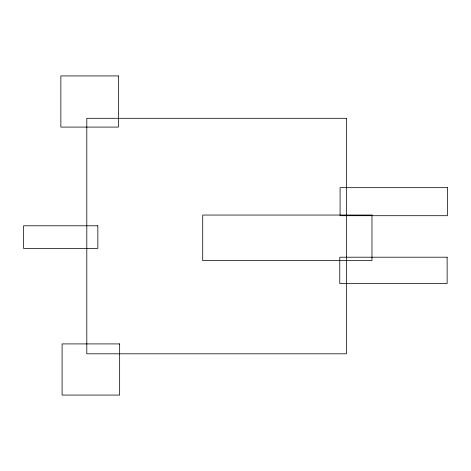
<?xml version="1.0" encoding="UTF-8"?>
<svg xmlns="http://www.w3.org/2000/svg" width="471" height="471" viewBox="0 0 471 471"><rect width="100%" height="100%" fill="white"/><g stroke="black" fill="none" stroke-linecap="round" stroke-linejoin="round"><path stroke-width="0.71" d="M118.421 75.925L60.865 75.925L60.865 127.088L118.421 127.088L118.421 75.925M346.45 118.303L86.805 118.303L86.805 353.803L346.45 353.803L346.45 118.303M447.45 187.67L340.086 187.67L340.086 215.706L447.45 215.706L447.45 187.67M371.966 215.047L202.718 215.047L202.718 260.587L371.966 260.587L371.966 215.047M97.85 225.786L23.55 225.786L23.55 248.394L97.85 248.394L97.85 225.786M447.132 257.207L339.768 257.207L339.768 283.554L447.132 283.554L447.132 257.207M119.652 343.912L62.095 343.912L62.095 395.075L119.652 395.075L119.652 343.912"/></g></svg>
